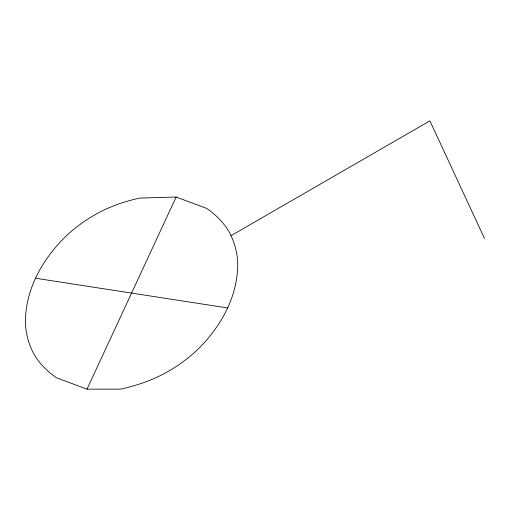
<?xml version="1.0" encoding="UTF-8"?>
<svg xmlns="http://www.w3.org/2000/svg" width="510" height="510" viewBox="0 0 510 510"><rect width="100%" height="100%" fill="white"/><g stroke="black" fill="none" stroke-linecap="round" stroke-linejoin="round"><path stroke-width="0.76" d="M87 389.143L176.154 197.038L206.818 208.462A125.67 72.554 0 0 1 231.017 235.677A196.822 113.634 0 0 1 237.654 268.164A297.343 171.672 0 0 1 201.852 345.302A196.822 113.634 0 0 1 167.975 371.516A133.441 77.042 0 0 1 120.691 389.13L87 389.143L56.336 377.725A125.67 72.554 0 0 1 32.136 350.504A196.822 113.634 0 0 1 25.5 318.017A297.343 171.672 0 0 1 61.302 240.886A196.822 113.634 0 0 1 95.179 214.665A125.67 72.554 0 0 1 139.708 198.078L176.154 197.038M231.017 235.677L429.904 120.857L484.5 238.495M35.521 278.231L227.632 307.951"/></g></svg>
